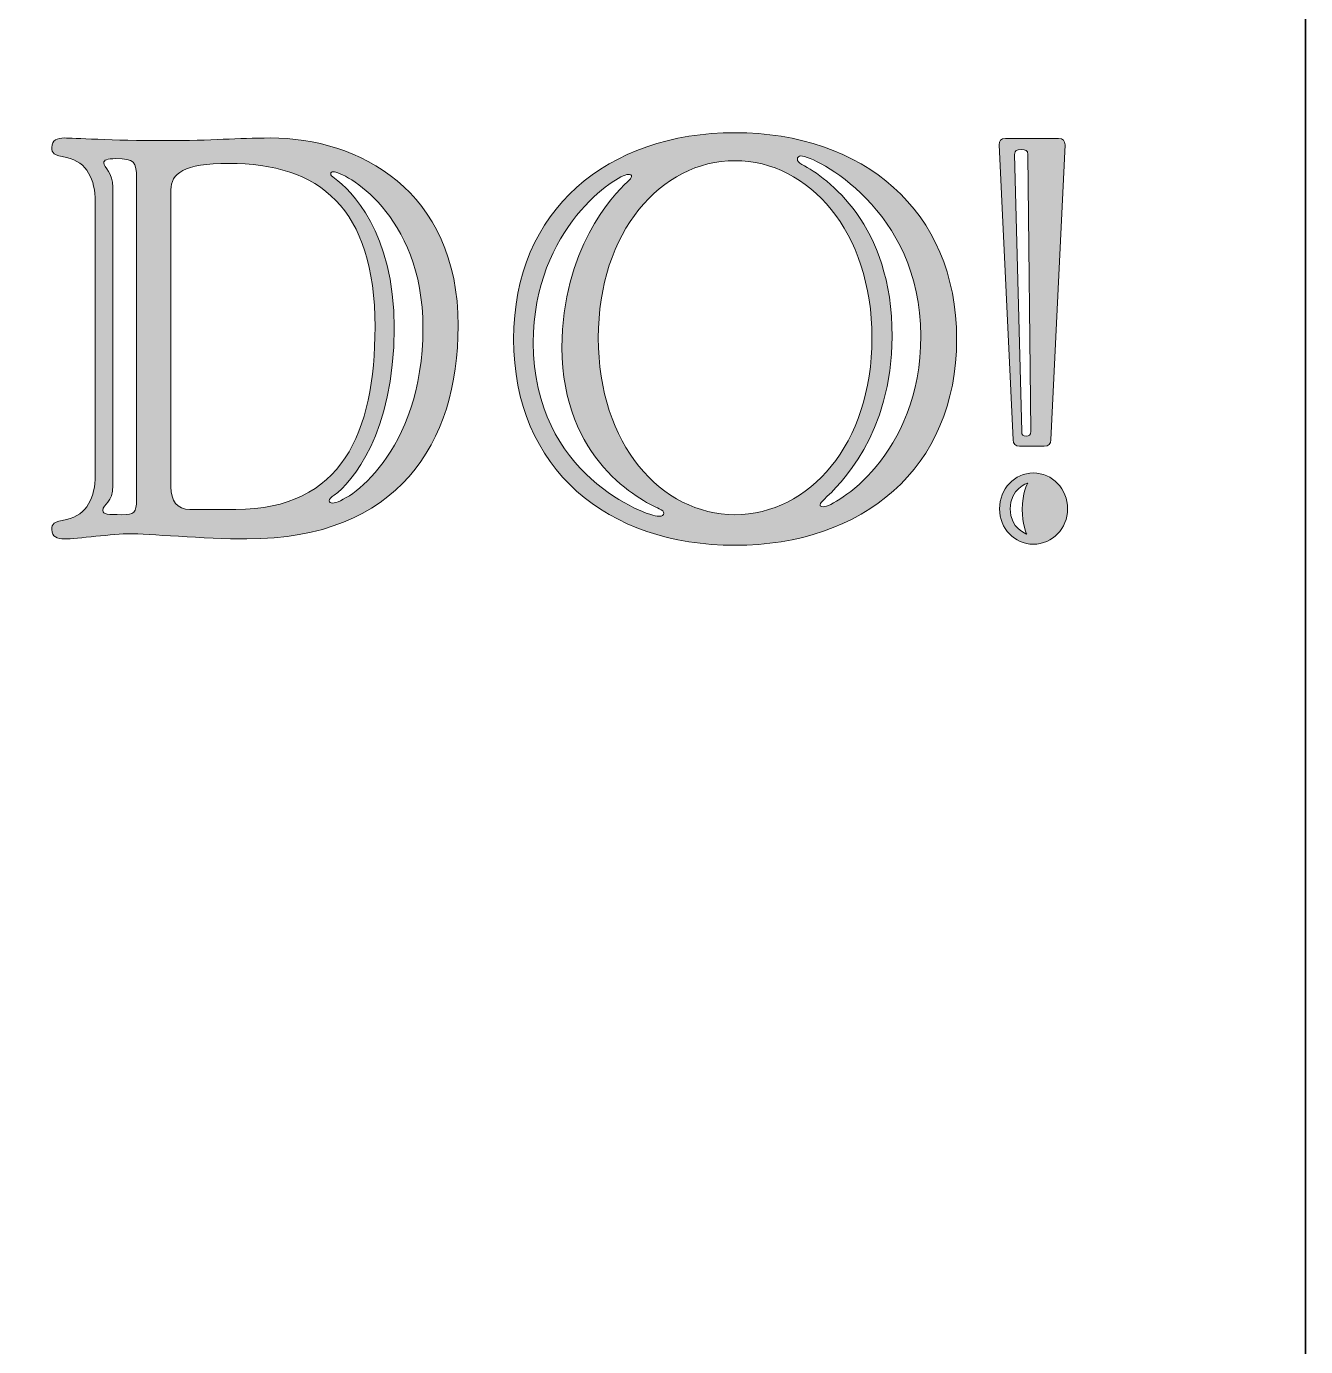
# Model space of a CAD drawing. Extents: x 68 to 882, y -1074 to 317.
# Drawn here: x 698.7 to 881.7, y -328.2 to -139.4 of the extents above; entities that cross this region are included whole.
import ezdxf

# ---------------------------------------------------------------- set-up
doc = ezdxf.new("R2010")
doc.units = 0
doc.header["$MEASUREMENT"] = 0
doc.layers.add('Layer 1', color=7, linetype='Continuous', lineweight=0)

# ---------------------------------------------------------------- blocks, each defined once
blk = doc.blocks.new('Block_5')
at = {"layer": 'Layer 1', "true_color": 0x000000, "transparency": 33554687}
h = blk.add_hatch(color=18, dxfattribs=at)
h.dxf.hatch_style = 2
edge = h.paths.add_edge_path()
edge.add_spline(control_points=[(826.65, -183.62), (826.65, -165.51), (811.52, -157.89), (809.5, -157.89), (809.21, -157.89), (808.99, -158.04), (808.99, -158.34), (808.99, -158.57), (809.21, -158.87), (809.64, -159.1), (813.32, -161.06), (822.55, -167.62), (822.55, -183.69), (822.55, -197.73), (814.98, -204.97), (812.81, -207.01), (812.45, -207.38), (812.24, -207.53), (812.24, -207.76), (812.24, -207.99), (812.38, -208.06), (812.74, -208.06), (814.26, -208.06), (826.65, -200.82), (826.65, -183.62)], knot_values=[0, 0, 0, 0, 1, 1, 1, 2, 2, 2, 3, 3, 3, 4, 4, 4, 5, 5, 5, 6, 6, 6, 7, 7, 7, 8, 8, 8, 8], degree=3, periodic=0)
edge = h.paths.add_edge_path()
edge.add_spline(control_points=[(800.06, -209.19), (810.65, -209.19), (819.66, -199.16), (819.66, -183.92), (819.66, -168.68), (810.65, -158.57), (800.06, -158.57), (789.53, -158.57), (780.52, -168.68), (780.52, -183.92), (780.52, -199.16), (789.53, -209.19), (800.06, -209.19)], knot_values=[0, 0, 0, 0, 1, 1, 1, 2, 2, 2, 3, 3, 3, 4, 4, 4, 4], degree=3, periodic=0)
edge = h.paths.add_edge_path()
edge.add_spline(control_points=[(771.22, -184.6), (771.22, -203.46), (787.37, -209.42), (789.17, -209.42), (789.68, -209.42), (789.89, -209.27), (789.89, -208.97), (789.89, -208.74), (789.68, -208.59), (789.24, -208.36), (786.58, -207.16), (775.33, -201.35), (775.33, -185.28), (775.33, -171.24), (782.54, -163.62), (784.7, -161.59), (785.06, -161.21), (785.28, -161.06), (785.28, -160.83), (785.28, -160.61), (785.13, -160.53), (784.77, -160.53), (783.26, -160.53), (771.22, -168.15), (771.22, -184.6)], knot_values=[0, 0, 0, 0, 1, 1, 1, 2, 2, 2, 3, 3, 3, 4, 4, 4, 5, 5, 5, 6, 6, 6, 7, 7, 7, 8, 8, 8, 8], degree=3, periodic=0)
edge = h.paths.add_edge_path()
edge.add_spline(control_points=[(800.06, -154.57), (818.29, -154.57), (831.77, -165.59), (831.77, -184.07), (831.77, -202.63), (818.29, -213.57), (800.06, -213.57), (781.89, -213.57), (768.41, -202.7), (768.41, -184.07), (768.41, -165.59), (781.89, -154.57), (800.06, -154.57)], knot_values=[0, 0, 0, 0, 1, 1, 1, 2, 2, 2, 3, 3, 3, 4, 4, 4, 4], degree=3, periodic=0)
h = blk.add_hatch(color=18, dxfattribs=at)
h.dxf.hatch_style = 2
edge = h.paths.add_edge_path()
edge.add_spline(control_points=[(742.25, -160.46), (742.25, -160.68), (742.39, -160.76), (742.82, -161.06), (745.13, -162.87), (751.33, -168.6), (751.33, -182.49), (751.33, -197.57), (745.27, -204.59), (742.75, -206.4), (742.32, -206.7), (742.03, -206.93), (742.03, -207.23), (742.03, -207.46), (742.25, -207.53), (742.53, -207.53), (744.55, -207.53), (755.44, -200.44), (755.44, -182.49), (755.44, -166.04), (744.12, -160.15), (742.61, -160.15), (742.39, -160.15), (742.25, -160.23), (742.25, -160.46)], knot_values=[0, 0, 0, 0, 1, 1, 1, 2, 2, 2, 3, 3, 3, 4, 4, 4, 5, 5, 5, 6, 6, 6, 7, 7, 7, 8, 8, 8, 8], degree=3, periodic=0)
edge = h.paths.add_edge_path()
edge.add_spline(control_points=[(727.68, -158.95), (721.2, -158.95), (719.4, -160.46), (719.4, -162.72), (719.4, -162.72), (719.4, -205.19), (719.4, -205.19), (719.4, -207.23), (720.26, -208.44), (722.13, -208.44), (722.13, -208.44), (728.69, -208.44), (728.69, -208.44), (743.83, -208.44), (748.59, -197.5), (748.59, -182.33), (748.59, -165.28), (740.59, -158.95), (727.68, -158.95)], knot_values=[0, 0, 0, 0, 1, 1, 1, 2, 2, 2, 3, 3, 3, 4, 4, 4, 5, 5, 5, 6, 6, 6, 6], degree=3, periodic=0)
edge = h.paths.add_edge_path()
edge.add_spline(control_points=[(714.49, -207.08), (714.49, -207.08), (714.49, -161.13), (714.49, -161.13), (714.49, -158.72), (714.13, -158.27), (711.54, -158.27), (710.24, -158.27), (709.81, -158.49), (709.81, -158.87), (709.81, -159.47), (711.11, -160.38), (711.11, -162.34), (711.11, -162.34), (711.11, -205.04), (711.11, -205.04), (711.11, -207.46), (709.66, -207.68), (709.66, -208.59), (709.66, -209.19), (710.46, -209.19), (712.4, -209.19), (714.13, -209.19), (714.49, -208.89), (714.49, -207.08)], knot_values=[0, 0, 0, 0, 1, 1, 1, 2, 2, 2, 3, 3, 3, 4, 4, 4, 5, 5, 5, 6, 6, 6, 7, 7, 7, 8, 8, 8, 8], degree=3, periodic=0)
edge = h.paths.add_edge_path()
edge.add_spline(control_points=[(702.38, -211.31), (702.38, -210.48), (702.6, -210.25), (704.47, -209.87), (707.43, -209.27), (708.58, -206.63), (708.58, -203.61), (708.58, -203.61), (708.58, -164.38), (708.58, -164.38), (708.58, -161.36), (707.43, -158.72), (704.47, -158.12), (702.6, -157.74), (702.38, -157.51), (702.38, -156.68), (702.38, -155.63), (703.1, -155.32), (704.19, -155.32), (705.27, -155.32), (711.11, -155.7), (718.39, -155.7), (725.67, -155.7), (728.69, -155.32), (733.67, -155.32), (746.14, -155.32), (760.48, -162.72), (760.48, -182.18), (760.48, -199.01), (751.83, -212.66), (730.28, -212.66), (724.22, -212.66), (715.86, -211.91), (713.56, -211.91), (711.25, -211.91), (705.92, -212.66), (704.19, -212.66), (703.1, -212.66), (702.38, -212.36), (702.38, -211.31)], knot_values=[0, 0, 0, 0, 1, 1, 1, 2, 2, 2, 3, 3, 3, 4, 4, 4, 5, 5, 5, 6, 6, 6, 7, 7, 7, 8, 8, 8, 9, 9, 9, 10, 10, 10, 11, 11, 11, 12, 12, 12, 13, 13, 13, 13], degree=3, periodic=0)
h = blk.add_hatch(color=18, dxfattribs=at)
h.dxf.hatch_style = 2
edge = h.paths.add_edge_path()
edge.add_spline(control_points=[(841.94, -157.66), (841.94, -157.06), (841.65, -156.98), (841, -156.98), (840.35, -156.98), (840.06, -157.06), (840.06, -157.66), (840.06, -157.66), (841.07, -197.27), (841.07, -197.27), (841.07, -197.88), (841.29, -197.95), (841.72, -197.95), (842.15, -197.95), (842.37, -197.88), (842.37, -197.27), (842.37, -197.27), (841.94, -157.66), (841.94, -157.66)], knot_values=[0, 0, 0, 0, 1, 1, 1, 2, 2, 2, 3, 3, 3, 4, 4, 4, 5, 5, 5, 6, 6, 6, 6], degree=3, periodic=0)
edge = h.paths.add_edge_path()
edge.add_spline(control_points=[(839.41, -208.36), (839.41, -211.16), (841.79, -211.98), (841.79, -211.98), (841.79, -211.98), (841.14, -210.48), (841.14, -208.44), (841.14, -206.1), (841.94, -204.67), (841.94, -204.67), (841.94, -204.67), (839.41, -205.5), (839.41, -208.36)], knot_values=[0, 0, 0, 0, 1, 1, 1, 2, 2, 2, 3, 3, 3, 4, 4, 4, 4], degree=3, periodic=0)
edge = h.paths.add_edge_path()
edge.add_spline(control_points=[(842.73, -203.23), (845.47, -203.23), (847.63, -205.5), (847.63, -208.36), (847.63, -211.16), (845.47, -213.42), (842.73, -213.42), (840.06, -213.42), (837.9, -211.16), (837.9, -208.36), (837.9, -205.5), (840.06, -203.23), (842.73, -203.23)], knot_values=[0, 0, 0, 0, 1, 1, 1, 2, 2, 2, 3, 3, 3, 4, 4, 4, 4], degree=3, periodic=0)
edge = h.paths.add_edge_path()
edge.add_spline(control_points=[(845.25, -198.48), (845.25, -199.08), (844.96, -199.39), (844.31, -199.39), (844.31, -199.39), (840.78, -199.39), (840.78, -199.39), (840.13, -199.39), (839.85, -199.08), (839.85, -198.48), (839.85, -198.48), (837.83, -156.31), (837.83, -156.31), (837.83, -155.7), (838.12, -155.4), (838.76, -155.4), (838.76, -155.4), (846.33, -155.4), (846.33, -155.4), (846.98, -155.4), (847.27, -155.7), (847.27, -156.31), (847.27, -156.31), (845.25, -198.48), (845.25, -198.48)], knot_values=[0, 0, 0, 0, 1, 1, 1, 2, 2, 2, 3, 3, 3, 4, 4, 4, 5, 5, 5, 6, 6, 6, 7, 7, 7, 8, 8, 8, 8], degree=3, periodic=0)
at = {"layer": 'Layer 1'}
for points, knots in [([(800.06, -154.57), (818.29, -154.57), (831.77, -165.59), (831.77, -184.07), (831.77, -202.63), (818.29, -213.57), (800.06, -213.57), (781.89, -213.57), (768.41, -202.7), (768.41, -184.07), (768.41, -165.59), (781.89, -154.57), (800.06, -154.57)], [0, 0, 0, 0, 1, 1, 1, 2, 2, 2, 3, 3, 3, 4, 4, 4, 4]), ([(702.38, -211.31), (702.38, -210.48), (702.6, -210.25), (704.47, -209.87), (707.43, -209.27), (708.58, -206.63), (708.58, -203.61), (708.58, -203.61), (708.58, -164.38), (708.58, -164.38), (708.58, -161.36), (707.43, -158.72), (704.47, -158.12), (702.6, -157.74), (702.38, -157.51), (702.38, -156.68), (702.38, -155.63), (703.1, -155.32), (704.19, -155.32), (705.27, -155.32), (711.11, -155.7), (718.39, -155.7), (725.67, -155.7), (728.69, -155.32), (733.67, -155.32), (746.14, -155.32), (760.48, -162.72), (760.48, -182.18), (760.48, -199.01), (751.83, -212.66), (730.28, -212.66), (724.22, -212.66), (715.86, -211.91), (713.56, -211.91), (711.25, -211.91), (705.92, -212.66), (704.19, -212.66), (703.1, -212.66), (702.38, -212.36), (702.38, -211.31)], [0, 0, 0, 0, 1, 1, 1, 2, 2, 2, 3, 3, 3, 4, 4, 4, 5, 5, 5, 6, 6, 6, 7, 7, 7, 8, 8, 8, 9, 9, 9, 10, 10, 10, 11, 11, 11, 12, 12, 12, 13, 13, 13, 13]), ([(845.25, -198.48), (845.25, -199.08), (844.96, -199.39), (844.31, -199.39), (844.31, -199.39), (840.78, -199.39), (840.78, -199.39), (840.13, -199.39), (839.85, -199.08), (839.85, -198.48), (839.85, -198.48), (837.83, -156.31), (837.83, -156.31), (837.83, -155.7), (838.12, -155.4), (838.76, -155.4), (838.76, -155.4), (846.33, -155.4), (846.33, -155.4), (846.98, -155.4), (847.27, -155.7), (847.27, -156.31), (847.27, -156.31), (845.25, -198.48), (845.25, -198.48)], [0, 0, 0, 0, 1, 1, 1, 2, 2, 2, 3, 3, 3, 4, 4, 4, 5, 5, 5, 6, 6, 6, 7, 7, 7, 8, 8, 8, 8]), ([(714.49, -207.08), (714.49, -207.08), (714.49, -161.13), (714.49, -161.13), (714.49, -158.72), (714.13, -158.27), (711.54, -158.27), (710.24, -158.27), (709.81, -158.49), (709.81, -158.87), (709.81, -159.47), (711.11, -160.38), (711.11, -162.34), (711.11, -162.34), (711.11, -205.04), (711.11, -205.04), (711.11, -207.46), (709.66, -207.68), (709.66, -208.59), (709.66, -209.19), (710.46, -209.19), (712.4, -209.19), (714.13, -209.19), (714.49, -208.89), (714.49, -207.08)], [0, 0, 0, 0, 1, 1, 1, 2, 2, 2, 3, 3, 3, 4, 4, 4, 5, 5, 5, 6, 6, 6, 7, 7, 7, 8, 8, 8, 8]), ([(800.06, -209.19), (810.65, -209.19), (819.66, -199.16), (819.66, -183.92), (819.66, -168.68), (810.65, -158.57), (800.06, -158.57), (789.53, -158.57), (780.52, -168.68), (780.52, -183.92), (780.52, -199.16), (789.53, -209.19), (800.06, -209.19)], [0, 0, 0, 0, 1, 1, 1, 2, 2, 2, 3, 3, 3, 4, 4, 4, 4]), ([(826.65, -183.62), (826.65, -165.51), (811.52, -157.89), (809.5, -157.89), (809.21, -157.89), (808.99, -158.04), (808.99, -158.34), (808.99, -158.57), (809.21, -158.87), (809.64, -159.1), (813.32, -161.06), (822.55, -167.62), (822.55, -183.69), (822.55, -197.73), (814.98, -204.97), (812.81, -207.01), (812.45, -207.38), (812.24, -207.53), (812.24, -207.76), (812.24, -207.99), (812.38, -208.06), (812.74, -208.06), (814.26, -208.06), (826.65, -200.82), (826.65, -183.62)], [0, 0, 0, 0, 1, 1, 1, 2, 2, 2, 3, 3, 3, 4, 4, 4, 5, 5, 5, 6, 6, 6, 7, 7, 7, 8, 8, 8, 8]), ([(841.94, -157.66), (841.94, -157.06), (841.65, -156.98), (841, -156.98), (840.35, -156.98), (840.06, -157.06), (840.06, -157.66), (840.06, -157.66), (841.07, -197.27), (841.07, -197.27), (841.07, -197.88), (841.29, -197.95), (841.72, -197.95), (842.15, -197.95), (842.37, -197.88), (842.37, -197.27), (842.37, -197.27), (841.94, -157.66), (841.94, -157.66)], [0, 0, 0, 0, 1, 1, 1, 2, 2, 2, 3, 3, 3, 4, 4, 4, 5, 5, 5, 6, 6, 6, 6]), ([(727.68, -158.95), (721.2, -158.95), (719.4, -160.46), (719.4, -162.72), (719.4, -162.72), (719.4, -205.19), (719.4, -205.19), (719.4, -207.23), (720.26, -208.44), (722.13, -208.44), (722.13, -208.44), (728.69, -208.44), (728.69, -208.44), (743.83, -208.44), (748.59, -197.5), (748.59, -182.33), (748.59, -165.28), (740.59, -158.95), (727.68, -158.95)], [0, 0, 0, 0, 1, 1, 1, 2, 2, 2, 3, 3, 3, 4, 4, 4, 5, 5, 5, 6, 6, 6, 6]), ([(742.25, -160.46), (742.25, -160.68), (742.39, -160.76), (742.82, -161.06), (745.13, -162.87), (751.33, -168.6), (751.33, -182.49), (751.33, -197.57), (745.27, -204.59), (742.75, -206.4), (742.32, -206.7), (742.03, -206.93), (742.03, -207.23), (742.03, -207.46), (742.25, -207.53), (742.53, -207.53), (744.55, -207.53), (755.44, -200.44), (755.44, -182.49), (755.44, -166.04), (744.12, -160.15), (742.61, -160.15), (742.39, -160.15), (742.25, -160.23), (742.25, -160.46)], [0, 0, 0, 0, 1, 1, 1, 2, 2, 2, 3, 3, 3, 4, 4, 4, 5, 5, 5, 6, 6, 6, 7, 7, 7, 8, 8, 8, 8]), ([(771.22, -184.6), (771.22, -203.46), (787.37, -209.42), (789.17, -209.42), (789.68, -209.42), (789.89, -209.27), (789.89, -208.97), (789.89, -208.74), (789.68, -208.59), (789.24, -208.36), (786.58, -207.16), (775.33, -201.35), (775.33, -185.28), (775.33, -171.24), (782.54, -163.62), (784.7, -161.59), (785.06, -161.21), (785.28, -161.06), (785.28, -160.83), (785.28, -160.61), (785.13, -160.53), (784.77, -160.53), (783.26, -160.53), (771.22, -168.15), (771.22, -184.6)], [0, 0, 0, 0, 1, 1, 1, 2, 2, 2, 3, 3, 3, 4, 4, 4, 5, 5, 5, 6, 6, 6, 7, 7, 7, 8, 8, 8, 8]), ([(842.73, -203.23), (845.47, -203.23), (847.63, -205.5), (847.63, -208.36), (847.63, -211.16), (845.47, -213.42), (842.73, -213.42), (840.06, -213.42), (837.9, -211.16), (837.9, -208.36), (837.9, -205.5), (840.06, -203.23), (842.73, -203.23)], [0, 0, 0, 0, 1, 1, 1, 2, 2, 2, 3, 3, 3, 4, 4, 4, 4]), ([(839.41, -208.36), (839.41, -211.16), (841.79, -211.98), (841.79, -211.98), (841.79, -211.98), (841.14, -210.48), (841.14, -208.44), (841.14, -206.1), (841.94, -204.67), (841.94, -204.67), (841.94, -204.67), (839.41, -205.5), (839.41, -208.36)], [0, 0, 0, 0, 1, 1, 1, 2, 2, 2, 3, 3, 3, 4, 4, 4, 4])]:
    blk.add_open_spline(points, degree=3, knots=knots, dxfattribs=at)
blk = doc.blocks.new('Block_0')
at = {"layer": 'Layer 1', "color": 1, "lineweight": 35, "true_color": 0xff0000}
blk.add_open_spline([(675.92, 317.38), (675.92, 317.38), (269.82, 317.38), (269.82, 317.38), (269.82, 317.38), (68.48, 31.58), (68.48, 31.58), (68.48, 31.58), (68.48, -1074.32), (68.48, -1074.32), (68.48, -1074.32), (881.67, -1074.32), (881.67, -1074.32), (881.67, -1074.32), (881.67, 31.33), (881.67, 31.33), (881.67, 31.33), (675.92, 317.38), (675.92, 317.38)], degree=3, knots=[0, 0, 0, 0, 1, 1, 1, 2, 2, 2, 3, 3, 3, 4, 4, 4, 5, 5, 5, 6, 6, 6, 6], dxfattribs=at)
at = {"layer": 'Layer 1'}
blk.add_blockref('Block_5', (0, 0), dxfattribs=at)

msp = doc.modelspace()

# ---------------------------------------------------------------- block references
at = {"layer": 'Layer 1'}
msp.add_blockref('Block_0', (0, 0), dxfattribs=at)

doc.saveas('drawing.dxf')
